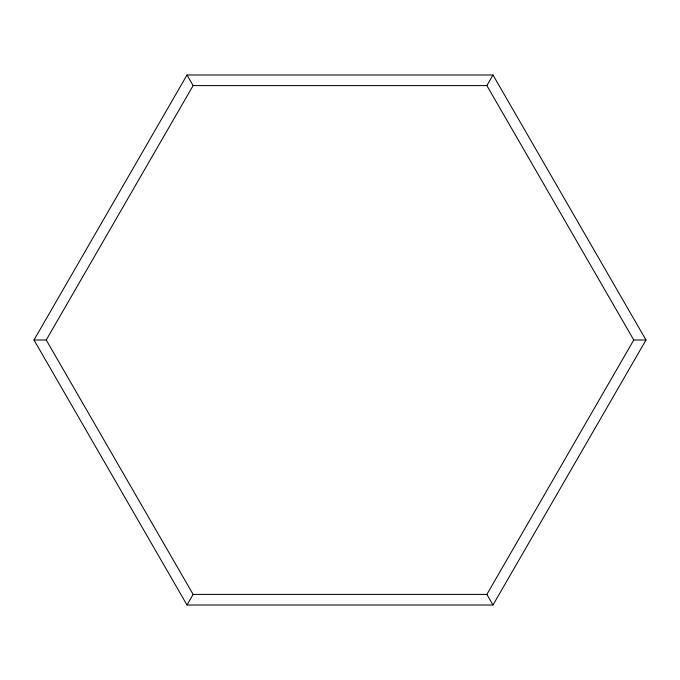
<?xml version="1.0" encoding="UTF-8"?>
<svg xmlns="http://www.w3.org/2000/svg" width="680" height="680" viewBox="0 0 680 680"><rect width="100%" height="100%" fill="white"/><g stroke="black" fill="none" stroke-linecap="round" stroke-linejoin="round"><path stroke-width="1.02" d="M34 340L187 74.996L493 74.996L646 340L493 605.005L187 605.005L34 340L46.24 340L193.12 85.595L486.88 85.595L633.76 340L486.88 594.405L193.12 594.405L46.24 340M187 605.005L193.12 594.405M486.88 85.595L493 74.996M633.76 340L646 340M187 74.996L193.12 85.595M486.88 594.405L493 605.005"/></g></svg>
